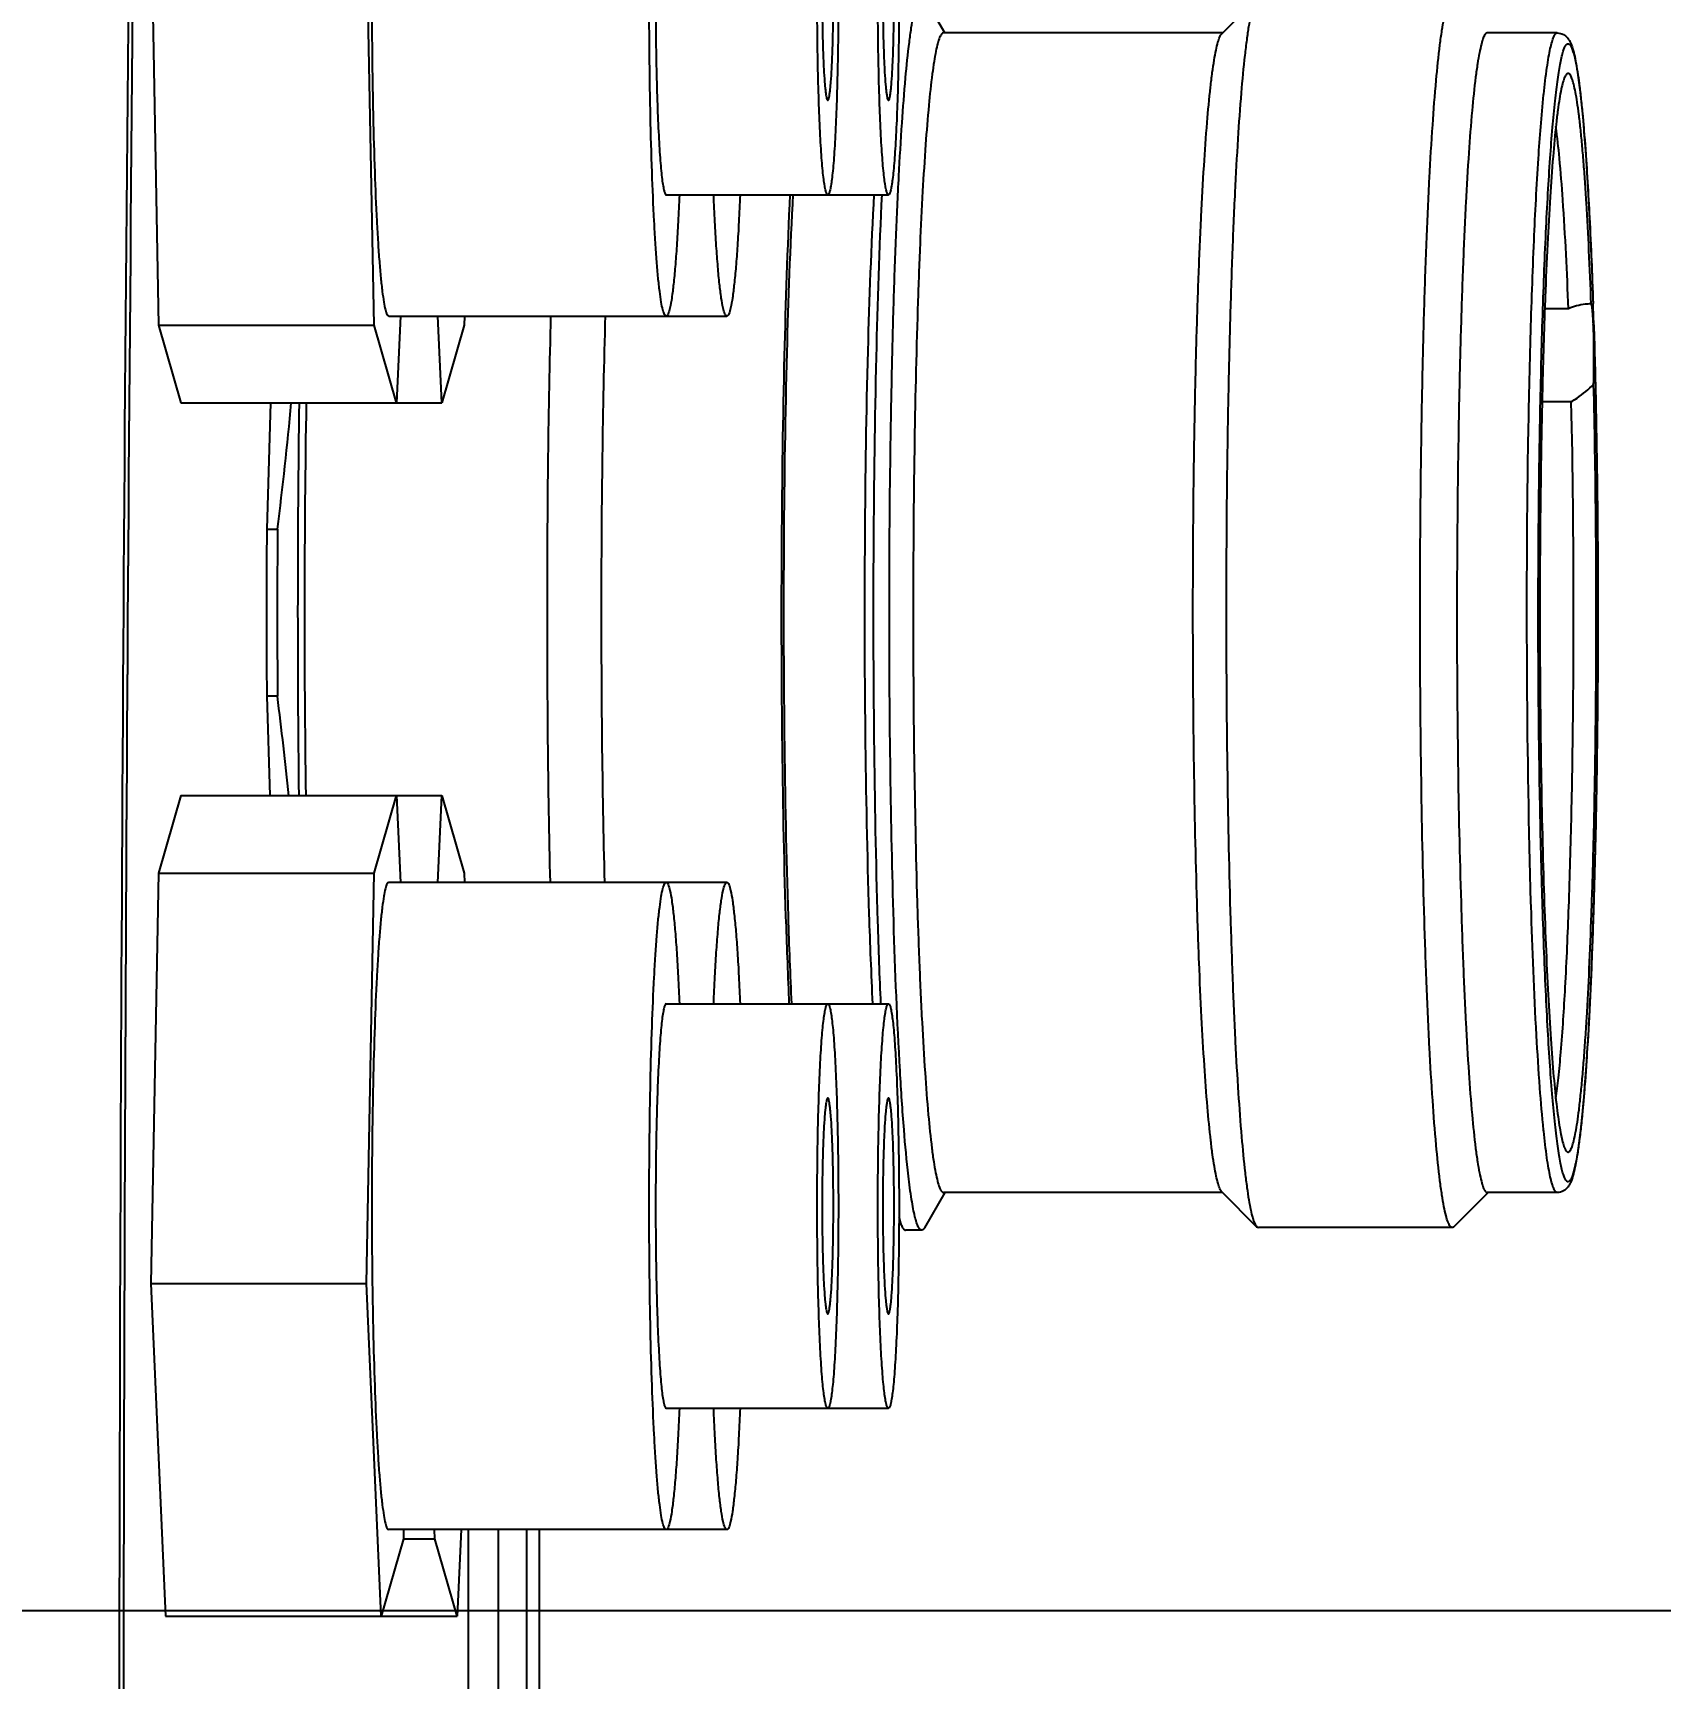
# Model space of a CAD drawing. Header units: millimetres. Extents: x 5828 to 6704, y 123 to 421.
# Drawn here: x 6436.288 to 6438.299, y 198.626 to 200.66 of the extents above; entities that cross this region are included whole.
import ezdxf

# ---------------------------------------------------------------- set-up
doc = ezdxf.new("R2010")
doc.units = ezdxf.units.MM
doc.layers.add('外形图', color=7, linetype='Continuous')
doc.layers.add('尺寸标注', color=7, linetype='Continuous')
doc.styles.add('微软雅黑', font='msyh.ttc', dxfattribs={"height": 1.5})
doc.dimstyles.new('尺寸标注_1_15比例', dxfattribs={"dimtxt": 1.5, "dimasz": 1.25, "dimexe": 0.5, "dimexo": 0.4, "dimgap": 0.5, "dimtad": 1, "dimdec": 1, "dimlfac": 15, "dimdsep": 46, "dimtxsty": '微软雅黑', "dimcen": 0.09, "dimadec": 0, "dimazin": 0, "dimtp": 0.01, "dimtm": 0.01, "dimtfac": 1, "dimtdec": 1, "dimtofl": 0, "dimtmove": 0, "dimatfit": 3, "dimfxl": 1, "dimtolj": 1, "dimarcsym": 0})

# ---------------------------------------------------------------- blocks, each defined once
blk = doc.blocks.new('*D948')
at = {"layer": 'Defpoints', "color": 0}
for p in [(6426.4804, 198.7098), (6426.4804, 197.8431), (6446.4983, 197.8431)]:
    blk.add_point(p, dxfattribs=at)
at = {"layer": '尺寸标注', "color": 0, "lineweight": -2}
for p, q in [((6446.4983, 199.9598), (6446.4983, 201.2098)), ((6426.8804, 198.7098), (6446.9983, 198.7098)), ((6426.8804, 197.8431), (6446.9983, 197.8431)), ((6446.4983, 196.5931), (6446.4983, 192.3696))]:
    blk.add_line(p, q, dxfattribs=at)
at = {"layer": '尺寸标注', "color": 0}
for points in [[(6446.29, 199.9598), (6446.7067, 199.9598), (6446.4983, 198.7098)], [(6446.7067, 196.5931), (6446.29, 196.5931), (6446.4983, 197.8431)]]:
    blk.add_solid(points, dxfattribs=at)
at = {"layer": '尺寸标注', "color": 0, "insert": (6445.2193, 193.8564), "char_height": 1.5, "attachment_point": 5, "rotation": 90, "style": '微软雅黑'}
blk.add_mtext('\\A1;13', dxfattribs=at)

msp = doc.modelspace()

# ---------------------------------------------------------------- linework, layer by layer
at = {"layer": '外形图'}
for p, q in [((6436.4339, 200.8056), (6436.4434, 200.2985)), ((6436.7097, 200.2985), (6436.7002, 200.8056)), ((6437.4152, 200.6598), (6437.3902, 200.7033)), ((6437.7575, 200.6588), (6437.8006, 200.7021)), ((6437.7585, 200.6598), (6437.4135, 200.6598)), ((6438.1722, 200.6598), (6438.0857, 200.6598)), ((6438.1553, 200.5831), (6438.1554, 200.5841)), ((6437.0708, 200.4598), (6437.3455, 200.4598)), ((6436.7279, 200.3098), (6437.1458, 200.3098)), ((6436.7422, 200.3098), (6436.7374, 200.2027)), ((6436.7934, 200.2027), (6436.7886, 200.3098)), ((6436.8214, 200.3098), (6436.8211, 200.2985)), ((6437.3818, 200.3248), (6437.3816, 200.3192)), ((6438.186, 200.3189), (6438.1567, 200.3189)), ((6438.2141, 200.3248), (6438.2133, 200.3248)), ((6436.4434, 200.2985), (6436.7097, 200.2985)), ((6436.4434, 200.2985), (6436.4711, 200.2027)), ((6436.7374, 200.2027), (6436.7097, 200.2985)), ((6436.8211, 200.2985), (6436.7934, 200.2027)), ((6438.2173, 200.2989), (6438.2174, 200.2952)), ((6438.2174, 200.2952), (6438.2174, 200.2948)), ((6438.2174, 200.2952), (6438.2174, 200.2948)), ((6436.4711, 200.2027), (6436.7934, 200.2027)), ((6436.5817, 200.2027), (6436.577, 200.0463)), ((6438.1895, 200.204), (6438.1534, 200.204)), ((6436.577, 200.0463), (6436.5903, 200.0463)), ((6436.5903, 199.84), (6436.577, 199.84)), ((6436.577, 199.84), (6436.5807, 199.717)), ((6436.4711, 199.717), (6436.4434, 199.6211)), ((6436.4711, 199.717), (6436.7934, 199.717)), ((6436.7097, 199.6211), (6436.7374, 199.717)), ((6436.7374, 199.717), (6436.7422, 199.6098)), ((6436.7886, 199.6098), (6436.7934, 199.717)), ((6436.7934, 199.717), (6436.8211, 199.6211)), ((6436.4434, 199.6211), (6436.4339, 199.114)), ((6436.4434, 199.6211), (6436.7097, 199.6211)), ((6436.7002, 199.114), (6436.7097, 199.6211)), ((6436.8211, 199.6211), (6436.8214, 199.6098)), ((6437.1458, 199.6098), (6436.7279, 199.6098)), ((6438.1399, 199.5806), (6438.1397, 199.5848)), ((6438.1538, 199.5874), (6438.1536, 199.5915)), ((6437.2189, 199.5615), (6437.2187, 199.5671)), ((6437.0708, 199.4598), (6437.3455, 199.4598)), ((6438.1554, 199.3023), (6438.1553, 199.3034)), ((6437.4152, 199.2265), (6437.3902, 199.183)), ((6437.7585, 199.2265), (6437.4135, 199.2265)), ((6437.7575, 199.2275), (6437.8006, 199.1842)), ((6438.0862, 199.226), (6438.0445, 199.1842)), ((6438.1722, 199.2265), (6438.0857, 199.2265)), ((6437.3866, 199.1798), (6437.3666, 199.1798)), ((6437.8006, 199.1842), (6437.8027, 199.1831)), ((6438.0424, 199.1831), (6437.8027, 199.1831)), ((6436.4339, 199.114), (6436.7002, 199.114)), ((6436.4339, 199.114), (6436.4521, 198.7027)), ((6436.7184, 198.7027), (6436.7002, 199.114)), ((6437.0708, 198.9598), (6437.3455, 198.9598)), ((6437.1458, 198.8098), (6436.7279, 198.8098)), ((6436.7463, 198.8098), (6436.7461, 198.7985)), ((6436.7847, 198.7985), (6436.7845, 198.8098)), ((6436.8172, 198.8098), (6436.8125, 198.7027)), ((6436.8262, 198.8098), (6436.8262, 198.0898)), ((6436.8635, 198.0898), (6436.8635, 198.8098)), ((6436.898, 198.8098), (6436.898, 198.0898)), ((6436.9138, 198.8098), (6436.9138, 198.0898)), ((6436.7461, 198.7985), (6436.7184, 198.7027)), ((6436.7461, 198.7985), (6436.7847, 198.7985)), ((6436.8125, 198.7027), (6436.7847, 198.7985)), ((6436.4521, 198.7027), (6436.8125, 198.7027))]:
    msp.add_line(p, q, dxfattribs=at)
for centre, radius, start, end in [((6690.673, 198.2765), 254.2786, 179.349058, 180.650944), ((6688.7819, 198.2765), 252.3822, 179.349108, 180.650894), ((6688.7647, 198.2765), 252.365, 179.349137, 180.650872), ((6429.9109, 200.0446), 8.3103, 1.72847, 1.93604), ((6429.9748, 200.0462), 8.2463, 1.75618, 1.93951), ((6437.546, 200.2718), 0.6713, 2.0065, 2.3734), ((6437.4387, 200.268), 0.7788, 1.7279, 2.0091), ((6431.9948, 200.6291), 4.6323, 352.772, 354.7178), ((6455.3969, 199.9429), 18.7816, 179.20713, 180.68986), ((6452.3211, 199.9428), 15.6974, 179.05051, 180.82464), ((6457.5376, 199.9431), 20.9608, 179.71808, 180.28193), ((6457.5509, 199.9431), 20.9608, 179.71808, 180.28193), ((6431.9036, 199.2465), 4.7241, 5.715, 7.2169), ((6445.0999, 199.7956), 7.8845, 181.70142, 182.4429), ((6444.5294, 199.7998), 7.3117, 181.82197, 182.66549), ((6444.4652, 199.7976), 7.1474, 181.82023, 182.71057), ((6445.6692, 199.8121), 8.3409, 181.7217, 182.4226)]:
    msp.add_arc(centre, radius, start, end, dxfattribs=at)
for points, knots in [([(6436.7279, 201.1098), (6436.727, 201.1098), (6436.7257, 201.1079), (6436.7247, 201.1053), (6436.7232, 201.1001), (6436.7215, 201.0914), (6436.7197, 201.0782), (6436.7179, 201.0615), (6436.7161, 201.0413), (6436.7145, 201.018), (6436.7124, 200.9813), (6436.7103, 200.9292), (6436.7084, 200.8609), (6436.7072, 200.7869), (6436.7068, 200.7098), (6436.7072, 200.6328), (6436.7084, 200.5587), (6436.7103, 200.4904), (6436.7124, 200.4384), (6436.7145, 200.4016), (6436.7161, 200.3783), (6436.7179, 200.3582), (6436.7197, 200.3414), (6436.7215, 200.3282), (6436.7232, 200.3195), (6436.7247, 200.3144), (6436.7257, 200.3118), (6436.727, 200.3098), (6436.7279, 200.3098)], [0, 0, 0, 0, 0.003501, 0.006748, 0.011109, 0.023229, 0.039854, 0.060858, 0.086056, 0.115215, 0.14806, 0.223527, 0.309581, 0.402931, 0.5, 0.597069, 0.690419, 0.776473, 0.85194, 0.884785, 0.913944, 0.939142, 0.960146, 0.976771, 0.988891, 0.993252, 0.996499, 1, 1, 1, 1]), ([(6437.0708, 200.3098), (6437.0698, 200.3098), (6437.0686, 200.3118), (6437.0676, 200.3144), (6437.0661, 200.3195), (6437.0644, 200.3282), (6437.0625, 200.3414), (6437.0607, 200.3582), (6437.059, 200.3783), (6437.0574, 200.4016), (6437.0553, 200.4384), (6437.0531, 200.4904), (6437.0512, 200.5587), (6437.0501, 200.6328), (6437.0497, 200.7098), (6437.0501, 200.7869), (6437.0512, 200.8609), (6437.0531, 200.9292), (6437.0553, 200.9813), (6437.0574, 201.018), (6437.059, 201.0413), (6437.0607, 201.0615), (6437.0625, 201.0782), (6437.0644, 201.0914), (6437.0661, 201.1001), (6437.0676, 201.1053), (6437.0686, 201.1079), (6437.0698, 201.1098), (6437.0708, 201.1098)], [0, 0, 0, 0, 0.003501, 0.006748, 0.011109, 0.023229, 0.039854, 0.060858, 0.086056, 0.115215, 0.14806, 0.223527, 0.309581, 0.40293, 0.5, 0.597069, 0.690418, 0.776473, 0.85194, 0.884785, 0.913944, 0.939142, 0.960146, 0.976771, 0.988891, 0.993252, 0.996499, 1, 1, 1, 1]), ([(6437.0708, 200.9598), (6437.0702, 200.9598), (6437.069, 200.9579), (6437.068, 200.9544), (6437.0668, 200.9483), (6437.0656, 200.9401), (6437.0645, 200.9296), (6437.0634, 200.917), (6437.0624, 200.9024), (6437.0611, 200.8795), (6437.0597, 200.8469), (6437.0586, 200.8043), (6437.0579, 200.758), (6437.0576, 200.7098), (6437.0579, 200.6617), (6437.0586, 200.6154), (6437.0597, 200.5727), (6437.0611, 200.5402), (6437.0624, 200.5172), (6437.0634, 200.5026), (6437.0645, 200.49), (6437.0656, 200.4795), (6437.0668, 200.4714), (6437.068, 200.4652), (6437.069, 200.4618), (6437.0702, 200.4598), (6437.0708, 200.4598)], [0, 0, 0, 0, 0.003501, 0.011099, 0.023219, 0.039844, 0.060848, 0.086047, 0.115206, 0.148053, 0.223521, 0.309577, 0.402929, 0.5, 0.597072, 0.690423, 0.776479, 0.851948, 0.884794, 0.913953, 0.939152, 0.960156, 0.976781, 0.988902, 0.996499, 1, 1, 1, 1]), ([(6437.2705, 200.4598), (6437.2699, 200.4598), (6437.2687, 200.4618), (6437.2677, 200.4652), (6437.2665, 200.4714), (6437.2654, 200.4795), (6437.2642, 200.49), (6437.2631, 200.5026), (6437.2621, 200.5172), (6437.2608, 200.5402), (6437.2595, 200.5727), (6437.2583, 200.6154), (6437.2576, 200.6617), (6437.2573, 200.7098), (6437.2576, 200.758), (6437.2583, 200.8043), (6437.2595, 200.8469), (6437.2608, 200.8795), (6437.2621, 200.9024), (6437.2631, 200.917), (6437.2642, 200.9296), (6437.2654, 200.9401), (6437.2665, 200.9483), (6437.2677, 200.9544), (6437.2687, 200.9579), (6437.2699, 200.9598), (6437.2705, 200.9598)], [0, 0, 0, 0, 0.003501, 0.011098, 0.023219, 0.039844, 0.060848, 0.086047, 0.115206, 0.148052, 0.223521, 0.309577, 0.402928, 0.5, 0.597071, 0.690423, 0.776479, 0.851947, 0.884793, 0.913953, 0.939152, 0.960156, 0.976781, 0.988901, 0.996499, 1, 1, 1, 1]), ([(6437.2705, 200.9598), (6437.2711, 200.9598), (6437.2723, 200.9579), (6437.2733, 200.9544), (6437.2745, 200.9483), (6437.2756, 200.9401), (6437.2768, 200.9296), (6437.2779, 200.917), (6437.2789, 200.9024), (6437.2802, 200.8795), (6437.2815, 200.8469), (6437.2827, 200.8043), (6437.2834, 200.758), (6437.2837, 200.7098), (6437.2834, 200.6617), (6437.2827, 200.6154), (6437.2815, 200.5727), (6437.2802, 200.5402), (6437.2789, 200.5172), (6437.2779, 200.5026), (6437.2768, 200.49), (6437.2756, 200.4795), (6437.2745, 200.4714), (6437.2733, 200.4652), (6437.2723, 200.4618), (6437.2711, 200.4598), (6437.2705, 200.4598)], [0, 0, 0, 0, 0.003501, 0.011098, 0.023219, 0.039844, 0.060848, 0.086047, 0.115206, 0.148052, 0.223521, 0.309577, 0.402928, 0.5, 0.597071, 0.690423, 0.776479, 0.851947, 0.884793, 0.913953, 0.939152, 0.960156, 0.976781, 0.988901, 0.996499, 1, 1, 1, 1]), ([(6437.3455, 200.4598), (6437.3449, 200.4598), (6437.3437, 200.4618), (6437.3428, 200.4652), (6437.3415, 200.4714), (6437.3404, 200.4795), (6437.3392, 200.49), (6437.3382, 200.5026), (6437.3371, 200.5172), (6437.3358, 200.5402), (6437.3345, 200.5727), (6437.3333, 200.6154), (6437.3326, 200.6617), (6437.3323, 200.7098), (6437.3326, 200.758), (6437.3333, 200.8043), (6437.3345, 200.8469), (6437.3358, 200.8795), (6437.3371, 200.9024), (6437.3382, 200.917), (6437.3392, 200.9296), (6437.3404, 200.9401), (6437.3415, 200.9483), (6437.3428, 200.9544), (6437.3437, 200.9579), (6437.3449, 200.9598), (6437.3455, 200.9598)], [0, 0, 0, 0, 0.003501, 0.011098, 0.023219, 0.039844, 0.060848, 0.086047, 0.115206, 0.148052, 0.223521, 0.309577, 0.402928, 0.5, 0.597071, 0.690423, 0.776479, 0.851947, 0.884793, 0.913953, 0.939152, 0.960156, 0.976781, 0.988901, 0.996499, 1, 1, 1, 1]), ([(6437.3455, 200.9598), (6437.3461, 200.9598), (6437.3473, 200.9579), (6437.3483, 200.9544), (6437.3495, 200.9483), (6437.3507, 200.9401), (6437.3518, 200.9296), (6437.3529, 200.917), (6437.3539, 200.9024), (6437.3552, 200.8795), (6437.3566, 200.8469), (6437.3577, 200.8043), (6437.3584, 200.758), (6437.3587, 200.7098), (6437.3584, 200.6617), (6437.3577, 200.6154), (6437.3566, 200.5727), (6437.3552, 200.5402), (6437.3539, 200.5172), (6437.3529, 200.5026), (6437.3518, 200.49), (6437.3507, 200.4795), (6437.3495, 200.4714), (6437.3483, 200.4652), (6437.3473, 200.4618), (6437.3461, 200.4598), (6437.3455, 200.4598)], [0, 0, 0, 0, 0.003501, 0.011098, 0.023219, 0.039844, 0.060848, 0.086047, 0.115206, 0.148052, 0.223521, 0.309577, 0.402928, 0.5, 0.597071, 0.690423, 0.776479, 0.851947, 0.884793, 0.913953, 0.939152, 0.960156, 0.976781, 0.988901, 0.996499, 1, 1, 1, 1]), ([(6437.2705, 200.8431), (6437.2702, 200.8431), (6437.2695, 200.8421), (6437.269, 200.8403), (6437.2684, 200.837), (6437.2678, 200.8326), (6437.2671, 200.827), (6437.2663, 200.8174), (6437.2654, 200.8029), (6437.2646, 200.7829), (6437.264, 200.7602), (6437.2636, 200.7355), (6437.2635, 200.7098), (6437.2636, 200.6841), (6437.264, 200.6594), (6437.2646, 200.6367), (6437.2654, 200.6167), (6437.2663, 200.6022), (6437.2671, 200.5926), (6437.2678, 200.587), (6437.2684, 200.5826), (6437.269, 200.5794), (6437.2695, 200.5775), (6437.2702, 200.5765), (6437.2705, 200.5765)], [0, 0, 0, 0, 0.003501, 0.011099, 0.023219, 0.039844, 0.060849, 0.086047, 0.148052, 0.223521, 0.309577, 0.402929, 0.5, 0.597072, 0.690424, 0.77648, 0.851949, 0.913953, 0.939152, 0.960156, 0.976781, 0.988901, 0.996499, 1, 1, 1, 1]), ([(6437.2705, 200.5765), (6437.2708, 200.5765), (6437.2715, 200.5775), (6437.272, 200.5794), (6437.2726, 200.5826), (6437.2732, 200.587), (6437.2738, 200.5926), (6437.2747, 200.6022), (6437.2756, 200.6167), (6437.2764, 200.6367), (6437.277, 200.6594), (6437.2774, 200.6841), (6437.2775, 200.7098), (6437.2774, 200.7355), (6437.277, 200.7602), (6437.2764, 200.7829), (6437.2756, 200.8029), (6437.2747, 200.8174), (6437.2738, 200.827), (6437.2732, 200.8326), (6437.2726, 200.837), (6437.272, 200.8403), (6437.2715, 200.8421), (6437.2708, 200.8431), (6437.2705, 200.8431)], [0, 0, 0, 0, 0.003501, 0.011099, 0.023219, 0.039844, 0.060849, 0.086047, 0.148052, 0.223521, 0.309577, 0.402929, 0.5, 0.597072, 0.690424, 0.77648, 0.851949, 0.913953, 0.939152, 0.960156, 0.976781, 0.988901, 0.996499, 1, 1, 1, 1]), ([(6437.3455, 200.8431), (6437.3452, 200.8431), (6437.3445, 200.8421), (6437.344, 200.8403), (6437.3434, 200.837), (6437.3428, 200.8326), (6437.3422, 200.827), (6437.3413, 200.8174), (6437.3405, 200.8029), (6437.3396, 200.7829), (6437.339, 200.7602), (6437.3386, 200.7355), (6437.3385, 200.7098), (6437.3386, 200.6841), (6437.339, 200.6594), (6437.3396, 200.6367), (6437.3405, 200.6167), (6437.3413, 200.6022), (6437.3422, 200.5926), (6437.3428, 200.587), (6437.3434, 200.5826), (6437.344, 200.5794), (6437.3445, 200.5775), (6437.3452, 200.5765), (6437.3455, 200.5765)], [0, 0, 0, 0, 0.003501, 0.011099, 0.023219, 0.039844, 0.060849, 0.086047, 0.148052, 0.223521, 0.309577, 0.402929, 0.5, 0.597072, 0.690424, 0.77648, 0.851949, 0.913953, 0.939152, 0.960156, 0.976781, 0.988901, 0.996499, 1, 1, 1, 1]), ([(6437.3455, 200.5765), (6437.3458, 200.5765), (6437.3465, 200.5775), (6437.347, 200.5794), (6437.3477, 200.5826), (6437.3483, 200.587), (6437.3489, 200.5926), (6437.3497, 200.6022), (6437.3506, 200.6167), (6437.3514, 200.6367), (6437.352, 200.6594), (6437.3524, 200.6841), (6437.3525, 200.7098), (6437.3524, 200.7355), (6437.352, 200.7602), (6437.3514, 200.7829), (6437.3506, 200.8029), (6437.3497, 200.8174), (6437.3489, 200.827), (6437.3483, 200.8326), (6437.3477, 200.837), (6437.347, 200.8403), (6437.3465, 200.8421), (6437.3458, 200.8431), (6437.3455, 200.8431)], [0, 0, 0, 0, 0.003501, 0.011099, 0.023219, 0.039844, 0.060849, 0.086047, 0.148052, 0.223521, 0.309577, 0.402929, 0.5, 0.597072, 0.690424, 0.77648, 0.851949, 0.913953, 0.939152, 0.960156, 0.976781, 0.988901, 0.996499, 1, 1, 1, 1]), ([(6437.352, 199.5615), (6437.3502, 199.6228), (6437.3475, 199.7501), (6437.3462, 199.9431), (6437.3473, 200.1064), (6437.3496, 200.2336), (6437.3518, 200.3226), (6437.3547, 200.4052), (6437.3581, 200.4799), (6437.3619, 200.5453), (6437.3661, 200.6005), (6437.3701, 200.6396), (6437.3735, 200.665), (6437.376, 200.6795), (6437.3785, 200.6908), (6437.3806, 200.6983), (6437.3826, 200.7026), (6437.384, 200.7051), (6437.3856, 200.7065), (6437.3866, 200.7065)], [0, 0, 0, 0, 0.160274, 0.332233, 0.504192, 0.586498, 0.664467, 0.736771, 0.802178, 0.859581, 0.908011, 0.946664, 0.962126, 0.974933, 0.985051, 0.99248, 0.99521, 0.997318, 1, 1, 1, 1]), ([(6437.8006, 200.7021), (6437.7995, 200.701), (6437.7976, 200.6972), (6437.7952, 200.69), (6437.7928, 200.6797), (6437.7904, 200.6665), (6437.7881, 200.6504), (6437.7848, 200.6232), (6437.781, 200.5824), (6437.777, 200.5259), (6437.7734, 200.4599), (6437.7702, 200.3854), (6437.7676, 200.3038), (6437.7655, 200.2163), (6437.7634, 200.0921), (6437.7625, 199.9334), (6437.7639, 199.746), (6437.7665, 199.6226), (6437.7683, 199.5631)], [0, 0, 0, 0, 0.004208, 0.010852, 0.020048, 0.031809, 0.046111, 0.062909, 0.103734, 0.153661, 0.211895, 0.277502, 0.349422, 0.426493, 0.507465, 0.675821, 0.843613, 1, 1, 1, 1]), ([(6438.0079, 199.5631), (6438.0061, 199.6242), (6438.0035, 199.7509), (6438.0022, 199.9431), (6438.0033, 200.1057), (6438.0055, 200.2323), (6438.0077, 200.321), (6438.0106, 200.4032), (6438.0139, 200.4775), (6438.0178, 200.5427), (6438.022, 200.5976), (6438.0259, 200.6365), (6438.0294, 200.6618), (6438.0318, 200.6763), (6438.0343, 200.6876), (6438.0364, 200.695), (6438.0383, 200.6993), (6438.0398, 200.7017), (6438.0414, 200.7031), (6438.0424, 200.7031)], [0, 0, 0, 0, 0.160274, 0.332233, 0.504192, 0.586498, 0.664467, 0.736771, 0.802178, 0.859581, 0.908011, 0.946664, 0.962126, 0.974933, 0.985051, 0.99248, 0.99521, 0.997318, 1, 1, 1, 1]), ([(6437.4135, 200.6598), (6437.4126, 200.6598), (6437.4111, 200.6586), (6437.4098, 200.6565), (6437.4081, 200.6527), (6437.4061, 200.6462), (6437.4039, 200.6363), (6437.4017, 200.6236), (6437.3985, 200.6014), (6437.3949, 200.5672), (6437.391, 200.5189), (6437.3875, 200.4614), (6437.3843, 200.3957), (6437.3826, 200.3493), (6437.3818, 200.3248)], [0, 0, 0, 0, 0.008153, 0.014458, 0.022589, 0.044655, 0.074667, 0.112642, 0.158495, 0.273206, 0.417147, 0.588107, 0.783416, 1, 1, 1, 1]), ([(6437.727, 199.5848), (6437.7253, 199.6409), (6437.7228, 199.7572), (6437.7215, 199.934), (6437.7224, 200.0836), (6437.7243, 200.2007), (6437.7263, 200.2832), (6437.7288, 200.3602), (6437.7318, 200.4304), (6437.7352, 200.4927), (6437.739, 200.546), (6437.7425, 200.5844), (6437.7456, 200.61), (6437.7479, 200.6253), (6437.7501, 200.6377), (6437.7524, 200.6474), (6437.7546, 200.6542), (6437.7564, 200.6578), (6437.7575, 200.6588)], [0, 0, 0, 0, 0.156387, 0.324179, 0.492535, 0.573507, 0.650578, 0.722498, 0.788105, 0.846339, 0.896265, 0.937091, 0.953889, 0.968191, 0.979952, 0.989148, 0.995792, 1, 1, 1, 1]), ([(6438.0857, 200.6598), (6438.0847, 200.6598), (6438.0832, 200.6585), (6438.0818, 200.6562), (6438.08, 200.6521), (6438.078, 200.6451), (6438.0757, 200.6345), (6438.0734, 200.6208), (6438.0701, 200.597), (6438.0664, 200.5603), (6438.0624, 200.5085), (6438.0588, 200.447), (6438.0557, 200.377), (6438.053, 200.2994), (6438.0509, 200.2158), (6438.0488, 200.0964), (6438.0477, 199.9431), (6438.0489, 199.7619), (6438.0514, 199.6424), (6438.0532, 199.5848)], [0, 0, 0, 0, 0.002682, 0.00479, 0.00752, 0.014949, 0.025067, 0.037874, 0.053336, 0.091989, 0.140419, 0.197822, 0.263229, 0.335533, 0.413502, 0.495808, 0.667767, 0.839726, 1, 1, 1, 1]), ([(6438.1554, 200.5841), (6438.1566, 200.595), (6438.1584, 200.6103), (6438.1613, 200.6292), (6438.1633, 200.6399), (6438.1654, 200.6483), (6438.1672, 200.6538), (6438.1688, 200.657), (6438.17, 200.6588), (6438.1714, 200.6598), (6438.1722, 200.6598)], [0, 0, 0, 0, 0.418879, 0.586103, 0.724586, 0.834141, 0.914976, 0.944979, 0.968495, 1, 1, 1, 1]), ([(6438.1722, 200.6598), (6438.1748, 200.6598), (6438.1795, 200.6585), (6438.1843, 200.6545), (6438.1871, 200.6505), (6438.1897, 200.6452), (6438.1921, 200.6377), (6438.1945, 200.6273), (6438.1967, 200.6147), (6438.1989, 200.5996), (6438.2011, 200.5821), (6438.204, 200.554), (6438.2073, 200.5131), (6438.2108, 200.4575), (6438.2139, 200.3939), (6438.2156, 200.349), (6438.2164, 200.3253)], [0, 0, 0, 0, 0.022641, 0.040008, 0.053284, 0.065285, 0.090648, 0.121152, 0.158176, 0.202151, 0.253172, 0.31118, 0.447529, 0.609433, 0.794522, 1, 1, 1, 1]), ([(6438.1536, 199.5915), (6438.1524, 199.6326), (6438.1504, 199.7178), (6438.1488, 199.8481), (6438.1485, 199.982), (6438.1496, 200.1144), (6438.1516, 200.2216), (6438.1538, 200.3029), (6438.1558, 200.3593), (6438.158, 200.4118), (6438.1605, 200.4599), (6438.1632, 200.5032), (6438.1661, 200.5413), (6438.1687, 200.5696), (6438.171, 200.5893), (6438.1726, 200.6019), (6438.1743, 200.613), (6438.1759, 200.6225), (6438.1776, 200.6304), (6438.1793, 200.6367), (6438.181, 200.6415), (6438.1827, 200.6447), (6438.1844, 200.6464), (6438.1858, 200.6465), (6438.1867, 200.6462), (6438.1876, 200.6454), (6438.1889, 200.6436), (6438.1905, 200.6404), (6438.1922, 200.6352), (6438.1939, 200.6285), (6438.1956, 200.6201), (6438.198, 200.6059), (6438.2008, 200.5843), (6438.2039, 200.5539), (6438.2081, 200.5024), (6438.2126, 200.4255), (6438.2152, 200.3607), (6438.2164, 200.3253)], [0, 0, 0, 0, 0.089273, 0.184665, 0.282638, 0.379556, 0.471826, 0.515138, 0.556027, 0.594112, 0.629043, 0.660496, 0.688184, 0.711855, 0.722117, 0.731301, 0.739387, 0.746362, 0.752215, 0.756947, 0.760567, 0.763123, 0.764769, 0.765415, 0.766096, 0.766923, 0.767963, 0.770791, 0.774701, 0.779727, 0.785876, 0.793144, 0.810988, 0.833124, 0.859358, 0.923139, 1, 1, 1, 1]), ([(6438.1837, 200.6089), (6438.1827, 200.6079), (6438.181, 200.6046), (6438.1789, 200.5983), (6438.1768, 200.5893), (6438.1747, 200.5777), (6438.1727, 200.5635), (6438.1698, 200.5397), (6438.1665, 200.5039), (6438.163, 200.4543), (6438.1598, 200.3964), (6438.157, 200.3311), (6438.1547, 200.2595), (6438.1529, 200.1828), (6438.1511, 200.0738), (6438.1503, 199.9346), (6438.1515, 199.7702), (6438.1537, 199.662), (6438.1553, 199.6098)], [0, 0, 0, 0, 0.004208, 0.010851, 0.020047, 0.031808, 0.04611, 0.062908, 0.103733, 0.153659, 0.211894, 0.2775, 0.349421, 0.426491, 0.507464, 0.67582, 0.843613, 1, 1, 1, 1]), ([(6438.2141, 200.3248), (6438.2133, 200.3468), (6438.2116, 200.3884), (6438.2089, 200.4389), (6438.2066, 200.4754), (6438.2048, 200.4996), (6438.2029, 200.5217), (6438.201, 200.5414), (6438.199, 200.5587), (6438.1969, 200.5735), (6438.1949, 200.5858), (6438.1928, 200.5956), (6438.1907, 200.6028), (6438.1888, 200.6071), (6438.1872, 200.6092), (6438.186, 200.6099), (6438.1847, 200.6098), (6438.184, 200.6092), (6438.1837, 200.6089)], [0, 0, 0, 0, 0.227467, 0.430313, 0.521486, 0.605335, 0.681532, 0.749782, 0.809829, 0.861452, 0.904483, 0.938812, 0.964433, 0.981569, 0.987267, 0.991539, 0.99536, 1, 1, 1, 1]), ([(6438.1397, 199.5848), (6438.137, 199.6764), (6438.134, 199.8642), (6438.1349, 200.0968), (6438.1388, 200.278), (6438.1429, 200.3969), (6438.148, 200.497), (6438.1526, 200.557), (6438.1553, 200.5831)], [0, 0, 0, 0, 0.275216, 0.564038, 0.698736, 0.81946, 0.921264, 1, 1, 1, 1]), ([(6438.186, 200.3189), (6438.1843, 200.3638), (6438.1814, 200.4259), (6438.1755, 200.5009), (6438.1723, 200.531), (6438.1704, 200.544)], [0, 0, 0, 0, 0.597745, 0.825865, 1, 1, 1, 1]), ([(6437.0871, 200.4595), (6437.0866, 200.4484), (6437.0857, 200.4274), (6437.0839, 200.3978), (6437.0821, 200.3721), (6437.0801, 200.3506), (6437.078, 200.3336), (6437.0759, 200.3213), (6437.074, 200.314), (6437.0723, 200.3106), (6437.0712, 200.3098), (6437.0708, 200.3098)], [0, 0, 0, 0, 0.219511, 0.415759, 0.586326, 0.729136, 0.842497, 0.925186, 0.976702, 0.991254, 1, 1, 1, 1]), ([(6437.1458, 200.3098), (6437.1453, 200.3098), (6437.1443, 200.3106), (6437.1426, 200.314), (6437.1406, 200.3213), (6437.1386, 200.3336), (6437.1365, 200.3506), (6437.1345, 200.3721), (6437.1326, 200.3978), (6437.1309, 200.4274), (6437.1299, 200.4484), (6437.1295, 200.4595)], [0, 0, 0, 0, 0.008746, 0.023297, 0.074814, 0.157502, 0.270864, 0.413674, 0.584241, 0.780489, 1, 1, 1, 1]), ([(6437.1621, 200.4595), (6437.1616, 200.4484), (6437.1607, 200.4274), (6437.159, 200.3978), (6437.1571, 200.3721), (6437.1551, 200.3506), (6437.153, 200.3336), (6437.1509, 200.3213), (6437.149, 200.314), (6437.1473, 200.3106), (6437.1462, 200.3098), (6437.1458, 200.3098)], [0, 0, 0, 0, 0.219511, 0.415759, 0.586326, 0.729136, 0.842497, 0.925186, 0.976702, 0.991254, 1, 1, 1, 1]), ([(6437.2187, 199.5671), (6437.2165, 199.6418), (6437.2136, 199.7962), (6437.2131, 200.0274), (6437.2162, 200.2504), (6437.2209, 200.3936), (6437.2241, 200.46)], [0, 0, 0, 0, 0.250992, 0.518644, 0.776738, 1, 1, 1, 1]), ([(6437.2274, 200.4603), (6437.2238, 200.3952), (6437.2188, 200.2529), (6437.2155, 200.03), (6437.216, 199.7975), (6437.219, 199.6422), (6437.2214, 199.5673)], [0, 0, 0, 0, 0.219057, 0.478149, 0.748524, 1, 1, 1, 1]), ([(6437.3275, 200.4601), (6437.324, 200.3957), (6437.3189, 200.2545), (6437.3155, 200.0327), (6437.316, 199.8005), (6437.319, 199.6453), (6437.3214, 199.5705)], [0, 0, 0, 0, 0.217222, 0.476515, 0.747859, 1, 1, 1, 1]), ([(6437.3372, 200.46), (6437.334, 200.3932), (6437.3294, 200.2488), (6437.3263, 200.0243), (6437.3269, 199.7916), (6437.3298, 199.6365), (6437.332, 199.5615)], [0, 0, 0, 0, 0.223506, 0.481927, 0.749618, 1, 1, 1, 1]), ([(6436.9276, 199.6096), (6436.9249, 199.7269), (6436.9227, 199.9603), (6436.9254, 200.1938), (6436.9284, 200.3099)], [0, 0, 0, 0, 0.502454, 1, 1, 1, 1]), ([(6436.9954, 200.3102), (6436.9921, 200.1941), (6436.9892, 199.9606), (6436.9915, 199.727), (6436.9945, 199.6096)], [0, 0, 0, 0, 0.497007, 1, 1, 1, 1]), ([(6437.3816, 200.3192), (6437.3797, 200.2607), (6437.377, 200.1388), (6437.3756, 199.9532), (6437.3767, 199.767), (6437.3793, 199.6441), (6437.381, 199.5848)], [0, 0, 0, 0, 0.239226, 0.49802, 0.757823, 1, 1, 1, 1]), ([(6438.2133, 200.3248), (6438.2111, 200.3248), (6438.2017, 200.3242), (6438.1926, 200.3215), (6438.186, 200.3189)], [0, 0, 0, 0, 0.235418, 1, 1, 1, 1]), ([(6438.2151, 200.3216), (6438.215, 200.3224), (6438.2148, 200.3234), (6438.2145, 200.3245), (6438.2142, 200.3248), (6438.2141, 200.3248)], [0, 0, 0, 0, 0.695707, 0.892901, 1, 1, 1, 1]), ([(6438.2168, 200.2996), (6438.2166, 200.3041), (6438.2162, 200.3114), (6438.2156, 200.3188), (6438.2151, 200.3216)], [0, 0, 0, 0, 0.606394, 1, 1, 1, 1]), ([(6438.2174, 200.2948), (6438.2187, 200.2531), (6438.2207, 200.1666), (6438.2223, 200.0344), (6438.2225, 199.8986), (6438.2214, 199.7646), (6438.2193, 199.6563), (6438.2169, 199.5743), (6438.2149, 199.5178), (6438.2126, 199.4653), (6438.2101, 199.4174), (6438.2073, 199.3746), (6438.2043, 199.3372), (6438.2012, 199.3056), (6438.1983, 199.283), (6438.1959, 199.2681), (6438.1942, 199.2593), (6438.1925, 199.2522), (6438.1907, 199.2467), (6438.1892, 199.2431), (6438.1879, 199.2412), (6438.187, 199.2403), (6438.186, 199.2398), (6438.1846, 199.2398), (6438.1829, 199.2414), (6438.1812, 199.2445), (6438.1795, 199.2491), (6438.1777, 199.2554), (6438.176, 199.2634), (6438.1743, 199.2729), (6438.1726, 199.2841), (6438.171, 199.2968), (6438.1687, 199.3169), (6438.166, 199.3456), (6438.1631, 199.3844), (6438.1603, 199.4285), (6438.1579, 199.4775), (6438.1556, 199.531), (6438.1544, 199.5681), (6438.1538, 199.5874)], [0, 0, 0, 0, 0.088903, 0.183932, 0.281462, 0.377772, 0.469186, 0.511957, 0.55222, 0.58959, 0.623713, 0.654265, 0.680959, 0.703545, 0.721822, 0.729296, 0.735642, 0.740855, 0.744939, 0.747921, 0.749026, 0.749905, 0.750613, 0.751252, 0.752808, 0.755248, 0.758755, 0.763381, 0.76914, 0.776031, 0.784044, 0.793165, 0.803376, 0.826973, 0.85462, 0.88606, 0.920997, 0.959097, 1, 1, 1, 1]), ([(6438.2174, 200.2952), (6438.2191, 200.2385), (6438.2216, 200.1208), (6438.2228, 199.9422), (6438.2217, 199.7913), (6438.2197, 199.6737), (6438.2175, 199.5915), (6438.2149, 199.5152), (6438.2118, 199.4463), (6438.2082, 199.3859), (6438.2048, 199.3413), (6438.2018, 199.3106), (6438.1996, 199.2915), (6438.1973, 199.275), (6438.1949, 199.2613), (6438.1924, 199.25), (6438.19, 199.2419), (6438.1874, 199.2364), (6438.1846, 199.2321), (6438.1798, 199.2279), (6438.1749, 199.2265), (6438.1722, 199.2265)], [0, 0, 0, 0, 0.157726, 0.326922, 0.496058, 0.57698, 0.653612, 0.724647, 0.788884, 0.845249, 0.892827, 0.913089, 0.930913, 0.946265, 0.959164, 0.969732, 0.978393, 0.982403, 0.986765, 0.992461, 1, 1, 1, 1]), ([(6438.2171, 200.2257), (6438.2174, 200.2367), (6438.2177, 200.2586), (6438.2174, 200.2805), (6438.2171, 200.2915)], [0, 0, 0, 0, 0.500999, 1, 1, 1, 1]), ([(6438.1837, 199.2774), (6438.184, 199.2771), (6438.1847, 199.2765), (6438.186, 199.2764), (6438.1872, 199.2772), (6438.1889, 199.2793), (6438.1908, 199.2839), (6438.1929, 199.2913), (6438.1951, 199.3014), (6438.1972, 199.3142), (6438.1992, 199.3295), (6438.2012, 199.3474), (6438.2032, 199.3678), (6438.2051, 199.3905), (6438.2069, 199.4156), (6438.2093, 199.4532), (6438.212, 199.5052), (6438.2146, 199.5727), (6438.2169, 199.6464), (6438.2186, 199.7251), (6438.2198, 199.8073), (6438.2206, 199.9202), (6438.2202, 200.0599), (6438.2185, 200.1713), (6438.2171, 200.2257)], [0, 0, 0, 0, 0.001432, 0.002612, 0.003947, 0.005739, 0.011144, 0.019221, 0.030038, 0.043589, 0.059837, 0.078725, 0.100182, 0.124125, 0.150457, 0.179071, 0.242672, 0.313885, 0.39154, 0.474356, 0.560967, 0.649941, 0.829085, 1, 1, 1, 1]), ([(6438.1895, 200.204), (6438.1919, 200.2054), (6438.2019, 200.2116), (6438.211, 200.2192), (6438.2171, 200.2257)], [0, 0, 0, 0, 0.239789, 1, 1, 1, 1]), ([(6438.1704, 199.3424), (6438.1717, 199.3509), (6438.1739, 199.37), (6438.1782, 199.4159), (6438.1827, 199.4863), (6438.1869, 199.5845), (6438.1901, 199.6976), (6438.192, 199.821), (6438.1928, 199.991), (6438.1915, 200.1192), (6438.1895, 200.204)], [0, 0, 0, 0, 0.030029, 0.066988, 0.160144, 0.275663, 0.408755, 0.553882, 0.704998, 1, 1, 1, 1]), ([(6436.7279, 199.6098), (6436.727, 199.6098), (6436.7257, 199.6079), (6436.7247, 199.6053), (6436.7232, 199.6001), (6436.7215, 199.5914), (6436.7197, 199.5782), (6436.7179, 199.5615), (6436.7161, 199.5413), (6436.7145, 199.518), (6436.7124, 199.4813), (6436.7103, 199.4292), (6436.7084, 199.3609), (6436.7072, 199.2869), (6436.7068, 199.2098), (6436.7072, 199.1328), (6436.7084, 199.0587), (6436.7103, 198.9904), (6436.7124, 198.9384), (6436.7145, 198.9016), (6436.7161, 198.8783), (6436.7179, 198.8582), (6436.7197, 198.8414), (6436.7215, 198.8282), (6436.7232, 198.8195), (6436.7247, 198.8144), (6436.7257, 198.8118), (6436.727, 198.8098), (6436.7279, 198.8098)], [0, 0, 0, 0, 0.003501, 0.006748, 0.011109, 0.023229, 0.039854, 0.060858, 0.086056, 0.115215, 0.14806, 0.223527, 0.309581, 0.402931, 0.5, 0.597069, 0.690419, 0.776473, 0.85194, 0.884785, 0.913944, 0.939142, 0.960146, 0.976771, 0.988891, 0.993252, 0.996499, 1, 1, 1, 1]), ([(6437.0708, 198.8098), (6437.0698, 198.8098), (6437.0686, 198.8118), (6437.0676, 198.8144), (6437.0661, 198.8195), (6437.0644, 198.8282), (6437.0625, 198.8414), (6437.0607, 198.8582), (6437.059, 198.8783), (6437.0574, 198.9016), (6437.0553, 198.9384), (6437.0531, 198.9904), (6437.0512, 199.0587), (6437.0501, 199.1328), (6437.0497, 199.2098), (6437.0501, 199.2869), (6437.0512, 199.3609), (6437.0531, 199.4292), (6437.0553, 199.4813), (6437.0574, 199.518), (6437.059, 199.5413), (6437.0607, 199.5615), (6437.0625, 199.5782), (6437.0644, 199.5914), (6437.0661, 199.6001), (6437.0676, 199.6053), (6437.0686, 199.6079), (6437.0698, 199.6098), (6437.0708, 199.6098)], [0, 0, 0, 0, 0.003501, 0.006748, 0.011109, 0.023229, 0.039854, 0.060858, 0.086056, 0.115215, 0.14806, 0.223527, 0.309581, 0.40293, 0.5, 0.597069, 0.690418, 0.776473, 0.85194, 0.884785, 0.913944, 0.939142, 0.960146, 0.976771, 0.988891, 0.993252, 0.996499, 1, 1, 1, 1]), ([(6437.0708, 199.6098), (6437.0712, 199.6098), (6437.0723, 199.609), (6437.074, 199.6057), (6437.0759, 199.5983), (6437.078, 199.586), (6437.0801, 199.569), (6437.0821, 199.5475), (6437.0839, 199.5218), (6437.0857, 199.4922), (6437.0866, 199.4712), (6437.0871, 199.4602)], [0, 0, 0, 0, 0.008746, 0.023297, 0.074814, 0.157502, 0.270864, 0.413674, 0.584241, 0.780489, 1, 1, 1, 1]), ([(6437.1295, 199.4602), (6437.1299, 199.4712), (6437.1309, 199.4922), (6437.1326, 199.5218), (6437.1345, 199.5475), (6437.1365, 199.569), (6437.1386, 199.586), (6437.1406, 199.5983), (6437.1426, 199.6057), (6437.1443, 199.609), (6437.1453, 199.6098), (6437.1458, 199.6098)], [0, 0, 0, 0, 0.219511, 0.415759, 0.586326, 0.729136, 0.842497, 0.925186, 0.976702, 0.991254, 1, 1, 1, 1]), ([(6437.1458, 199.6098), (6437.1462, 199.6098), (6437.1473, 199.609), (6437.149, 199.6057), (6437.1509, 199.5983), (6437.153, 199.586), (6437.1551, 199.569), (6437.1571, 199.5475), (6437.159, 199.5218), (6437.1607, 199.4922), (6437.1616, 199.4712), (6437.1621, 199.4602)], [0, 0, 0, 0, 0.008746, 0.023297, 0.074814, 0.157502, 0.270864, 0.413674, 0.584241, 0.780489, 1, 1, 1, 1]), ([(6438.1553, 199.6098), (6438.156, 199.5868), (6438.1575, 199.5428), (6438.1603, 199.4803), (6438.1634, 199.425), (6438.1669, 199.3776), (6438.1701, 199.3435), (6438.173, 199.3208), (6438.175, 199.3073), (6438.177, 199.2962), (6438.1791, 199.2876), (6438.1811, 199.2815), (6438.1827, 199.2784), (6438.1837, 199.2774)], [0, 0, 0, 0, 0.2064, 0.394294, 0.560816, 0.703423, 0.819972, 0.867928, 0.908777, 0.942397, 0.968728, 0.987816, 1, 1, 1, 1]), ([(6437.381, 199.5848), (6437.3818, 199.5588), (6437.3835, 199.5093), (6437.3867, 199.4393), (6437.3903, 199.3778), (6437.3943, 199.326), (6437.398, 199.2893), (6437.4012, 199.2654), (6437.4035, 199.2518), (6437.4059, 199.2412), (6437.4079, 199.2342), (6437.4097, 199.2301), (6437.411, 199.2278), (6437.4126, 199.2265), (6437.4135, 199.2265)], [0, 0, 0, 0, 0.215491, 0.410425, 0.581504, 0.725842, 0.841041, 0.887123, 0.925291, 0.955446, 0.977588, 0.985724, 0.992006, 1, 1, 1, 1]), ([(6437.7575, 199.2275), (6437.7564, 199.2285), (6437.7547, 199.2319), (6437.7525, 199.2384), (6437.7503, 199.2477), (6437.7481, 199.2596), (6437.7459, 199.2741), (6437.7429, 199.2985), (6437.7394, 199.3352), (6437.7357, 199.3861), (6437.7323, 199.4456), (6437.7293, 199.5128), (6437.7277, 199.5601), (6437.727, 199.5848)], [0, 0, 0, 0, 0.012183, 0.03127, 0.0576, 0.091219, 0.132067, 0.180023, 0.296572, 0.43918, 0.605702, 0.793598, 1, 1, 1, 1]), ([(6438.0532, 199.5848), (6438.054, 199.5588), (6438.0557, 199.5093), (6438.0588, 199.4393), (6438.0624, 199.3778), (6438.0664, 199.326), (6438.0701, 199.2893), (6438.0734, 199.2654), (6438.0757, 199.2518), (6438.078, 199.2412), (6438.08, 199.2342), (6438.0818, 199.2301), (6438.0832, 199.2278), (6438.0847, 199.2265), (6438.0857, 199.2265)], [0, 0, 0, 0, 0.215491, 0.410425, 0.581505, 0.725842, 0.841042, 0.887123, 0.925291, 0.955446, 0.977588, 0.985724, 0.992006, 1, 1, 1, 1]), ([(6438.1553, 199.3034), (6438.1535, 199.3209), (6438.1502, 199.36), (6438.1444, 199.4524), (6438.1415, 199.5273), (6438.1399, 199.5806)], [0, 0, 0, 0, 0.190312, 0.423684, 1, 1, 1, 1]), ([(6437.3703, 199.2468), (6437.368, 199.2658), (6437.3641, 199.3091), (6437.3572, 199.4139), (6437.3539, 199.4998), (6437.352, 199.5615)], [0, 0, 0, 0, 0.182102, 0.413338, 1, 1, 1, 1]), ([(6437.7683, 199.5631), (6437.7691, 199.5369), (6437.7708, 199.4868), (6437.7739, 199.4155), (6437.7775, 199.3524), (6437.7815, 199.2984), (6437.7852, 199.2596), (6437.7884, 199.2336), (6437.7907, 199.2182), (6437.793, 199.2056), (6437.7953, 199.1958), (6437.7977, 199.1889), (6437.7995, 199.1853), (6437.8006, 199.1842)], [0, 0, 0, 0, 0.206402, 0.394298, 0.56082, 0.703428, 0.819977, 0.867933, 0.90878, 0.9424, 0.96873, 0.987817, 1, 1, 1, 1]), ([(6438.0424, 199.1831), (6438.0414, 199.1831), (6438.0398, 199.1846), (6438.0383, 199.187), (6438.0364, 199.1913), (6438.0343, 199.1987), (6438.0318, 199.21), (6438.0294, 199.2245), (6438.0259, 199.2498), (6438.022, 199.2887), (6438.0178, 199.3436), (6438.0139, 199.4088), (6438.0106, 199.4831), (6438.0088, 199.5356), (6438.0079, 199.5631)], [0, 0, 0, 0, 0.007994, 0.014276, 0.022412, 0.044554, 0.074709, 0.112877, 0.158959, 0.274158, 0.418496, 0.589575, 0.78451, 1, 1, 1, 1]), ([(6437.0708, 199.4598), (6437.0702, 199.4598), (6437.069, 199.4579), (6437.068, 199.4544), (6437.0668, 199.4483), (6437.0656, 199.4401), (6437.0645, 199.4296), (6437.0634, 199.417), (6437.0624, 199.4024), (6437.0611, 199.3795), (6437.0597, 199.3469), (6437.0586, 199.3043), (6437.0579, 199.258), (6437.0576, 199.2098), (6437.0579, 199.1617), (6437.0586, 199.1154), (6437.0597, 199.0727), (6437.0611, 199.0402), (6437.0624, 199.0172), (6437.0634, 199.0026), (6437.0645, 198.99), (6437.0656, 198.9795), (6437.0668, 198.9714), (6437.068, 198.9652), (6437.069, 198.9618), (6437.0702, 198.9598), (6437.0708, 198.9598)], [0, 0, 0, 0, 0.003501, 0.011099, 0.023219, 0.039844, 0.060848, 0.086047, 0.115206, 0.148053, 0.223521, 0.309577, 0.402929, 0.5, 0.597072, 0.690423, 0.776479, 0.851948, 0.884794, 0.913953, 0.939152, 0.960156, 0.976781, 0.988902, 0.996499, 1, 1, 1, 1]), ([(6437.2705, 198.9598), (6437.2699, 198.9598), (6437.2687, 198.9618), (6437.2677, 198.9652), (6437.2665, 198.9714), (6437.2654, 198.9795), (6437.2642, 198.99), (6437.2631, 199.0026), (6437.2621, 199.0172), (6437.2608, 199.0402), (6437.2595, 199.0727), (6437.2583, 199.1154), (6437.2576, 199.1617), (6437.2573, 199.2098), (6437.2576, 199.258), (6437.2583, 199.3043), (6437.2595, 199.3469), (6437.2608, 199.3795), (6437.2621, 199.4024), (6437.2631, 199.417), (6437.2642, 199.4296), (6437.2654, 199.4401), (6437.2665, 199.4483), (6437.2677, 199.4544), (6437.2687, 199.4579), (6437.2699, 199.4598), (6437.2705, 199.4598)], [0, 0, 0, 0, 0.003501, 0.011098, 0.023219, 0.039844, 0.060848, 0.086047, 0.115206, 0.148052, 0.223521, 0.309577, 0.402928, 0.5, 0.597071, 0.690423, 0.776479, 0.851947, 0.884793, 0.913953, 0.939152, 0.960156, 0.976781, 0.988901, 0.996499, 1, 1, 1, 1]), ([(6437.2705, 199.4598), (6437.2711, 199.4598), (6437.2723, 199.4579), (6437.2733, 199.4544), (6437.2745, 199.4483), (6437.2756, 199.4401), (6437.2768, 199.4296), (6437.2779, 199.417), (6437.2789, 199.4024), (6437.2802, 199.3795), (6437.2815, 199.3469), (6437.2827, 199.3043), (6437.2834, 199.258), (6437.2837, 199.2098), (6437.2834, 199.1617), (6437.2827, 199.1154), (6437.2815, 199.0727), (6437.2802, 199.0402), (6437.2789, 199.0172), (6437.2779, 199.0026), (6437.2768, 198.99), (6437.2756, 198.9795), (6437.2745, 198.9714), (6437.2733, 198.9652), (6437.2723, 198.9618), (6437.2711, 198.9598), (6437.2705, 198.9598)], [0, 0, 0, 0, 0.003501, 0.011098, 0.023219, 0.039844, 0.060848, 0.086047, 0.115206, 0.148052, 0.223521, 0.309577, 0.402928, 0.5, 0.597071, 0.690423, 0.776479, 0.851947, 0.884793, 0.913953, 0.939152, 0.960156, 0.976781, 0.988901, 0.996499, 1, 1, 1, 1]), ([(6437.3455, 198.9598), (6437.3449, 198.9598), (6437.3437, 198.9618), (6437.3428, 198.9652), (6437.3415, 198.9714), (6437.3404, 198.9795), (6437.3392, 198.99), (6437.3382, 199.0026), (6437.3371, 199.0172), (6437.3358, 199.0402), (6437.3345, 199.0727), (6437.3333, 199.1154), (6437.3326, 199.1617), (6437.3323, 199.2098), (6437.3326, 199.258), (6437.3333, 199.3043), (6437.3345, 199.3469), (6437.3358, 199.3795), (6437.3371, 199.4024), (6437.3382, 199.417), (6437.3392, 199.4296), (6437.3404, 199.4401), (6437.3415, 199.4483), (6437.3428, 199.4544), (6437.3437, 199.4579), (6437.3449, 199.4598), (6437.3455, 199.4598)], [0, 0, 0, 0, 0.003501, 0.011098, 0.023219, 0.039844, 0.060848, 0.086047, 0.115206, 0.148052, 0.223521, 0.309577, 0.402928, 0.5, 0.597071, 0.690423, 0.776479, 0.851947, 0.884793, 0.913953, 0.939152, 0.960156, 0.976781, 0.988901, 0.996499, 1, 1, 1, 1]), ([(6437.3455, 199.4598), (6437.3461, 199.4598), (6437.3473, 199.4579), (6437.3483, 199.4544), (6437.3495, 199.4483), (6437.3507, 199.4401), (6437.3518, 199.4296), (6437.3529, 199.417), (6437.3539, 199.4024), (6437.3552, 199.3795), (6437.3566, 199.3469), (6437.3577, 199.3043), (6437.3584, 199.258), (6437.3587, 199.2098), (6437.3584, 199.1617), (6437.3577, 199.1154), (6437.3566, 199.0727), (6437.3552, 199.0402), (6437.3539, 199.0172), (6437.3529, 199.0026), (6437.3518, 198.99), (6437.3507, 198.9795), (6437.3495, 198.9714), (6437.3483, 198.9652), (6437.3473, 198.9618), (6437.3461, 198.9598), (6437.3455, 198.9598)], [0, 0, 0, 0, 0.003501, 0.011098, 0.023219, 0.039844, 0.060848, 0.086047, 0.115206, 0.148052, 0.223521, 0.309577, 0.402928, 0.5, 0.597071, 0.690423, 0.776479, 0.851947, 0.884793, 0.913953, 0.939152, 0.960156, 0.976781, 0.988901, 0.996499, 1, 1, 1, 1]), ([(6437.2705, 199.3431), (6437.2702, 199.3431), (6437.2695, 199.3421), (6437.269, 199.3403), (6437.2684, 199.337), (6437.2678, 199.3326), (6437.2671, 199.327), (6437.2663, 199.3174), (6437.2654, 199.3029), (6437.2646, 199.2829), (6437.264, 199.2602), (6437.2636, 199.2355), (6437.2635, 199.2098), (6437.2636, 199.1841), (6437.264, 199.1594), (6437.2646, 199.1367), (6437.2654, 199.1167), (6437.2663, 199.1022), (6437.2671, 199.0926), (6437.2678, 199.087), (6437.2684, 199.0826), (6437.269, 199.0794), (6437.2695, 199.0775), (6437.2702, 199.0765), (6437.2705, 199.0765)], [0, 0, 0, 0, 0.003501, 0.011099, 0.023219, 0.039844, 0.060849, 0.086047, 0.148052, 0.223521, 0.309577, 0.402929, 0.5, 0.597072, 0.690424, 0.77648, 0.851949, 0.913953, 0.939152, 0.960156, 0.976781, 0.988901, 0.996499, 1, 1, 1, 1]), ([(6437.2705, 199.0765), (6437.2708, 199.0765), (6437.2715, 199.0775), (6437.272, 199.0794), (6437.2726, 199.0826), (6437.2732, 199.087), (6437.2738, 199.0926), (6437.2747, 199.1022), (6437.2756, 199.1167), (6437.2764, 199.1367), (6437.277, 199.1594), (6437.2774, 199.1841), (6437.2775, 199.2098), (6437.2774, 199.2355), (6437.277, 199.2602), (6437.2764, 199.2829), (6437.2756, 199.3029), (6437.2747, 199.3174), (6437.2738, 199.327), (6437.2732, 199.3326), (6437.2726, 199.337), (6437.272, 199.3403), (6437.2715, 199.3421), (6437.2708, 199.3431), (6437.2705, 199.3431)], [0, 0, 0, 0, 0.003501, 0.011099, 0.023219, 0.039844, 0.060849, 0.086047, 0.148052, 0.223521, 0.309577, 0.402929, 0.5, 0.597072, 0.690424, 0.77648, 0.851949, 0.913953, 0.939152, 0.960156, 0.976781, 0.988901, 0.996499, 1, 1, 1, 1]), ([(6437.3455, 199.3431), (6437.3452, 199.3431), (6437.3445, 199.3421), (6437.344, 199.3403), (6437.3434, 199.337), (6437.3428, 199.3326), (6437.3422, 199.327), (6437.3413, 199.3174), (6437.3405, 199.3029), (6437.3396, 199.2829), (6437.339, 199.2602), (6437.3386, 199.2355), (6437.3385, 199.2098), (6437.3386, 199.1841), (6437.339, 199.1594), (6437.3396, 199.1367), (6437.3405, 199.1167), (6437.3413, 199.1022), (6437.3422, 199.0926), (6437.3428, 199.087), (6437.3434, 199.0826), (6437.344, 199.0794), (6437.3445, 199.0775), (6437.3452, 199.0765), (6437.3455, 199.0765)], [0, 0, 0, 0, 0.003501, 0.011099, 0.023219, 0.039844, 0.060849, 0.086047, 0.148052, 0.223521, 0.309577, 0.402929, 0.5, 0.597072, 0.690424, 0.77648, 0.851949, 0.913953, 0.939152, 0.960156, 0.976781, 0.988901, 0.996499, 1, 1, 1, 1]), ([(6437.3455, 199.0765), (6437.3458, 199.0765), (6437.3465, 199.0775), (6437.347, 199.0794), (6437.3477, 199.0826), (6437.3483, 199.087), (6437.3489, 199.0926), (6437.3497, 199.1022), (6437.3506, 199.1167), (6437.3514, 199.1367), (6437.352, 199.1594), (6437.3524, 199.1841), (6437.3525, 199.2098), (6437.3524, 199.2355), (6437.352, 199.2602), (6437.3514, 199.2829), (6437.3506, 199.3029), (6437.3497, 199.3174), (6437.3489, 199.327), (6437.3483, 199.3326), (6437.3477, 199.337), (6437.347, 199.3403), (6437.3465, 199.3421), (6437.3458, 199.3431), (6437.3455, 199.3431)], [0, 0, 0, 0, 0.003501, 0.011099, 0.023219, 0.039844, 0.060849, 0.086047, 0.148052, 0.223521, 0.309577, 0.402929, 0.5, 0.597072, 0.690424, 0.77648, 0.851949, 0.913953, 0.939152, 0.960156, 0.976781, 0.988901, 0.996499, 1, 1, 1, 1]), ([(6438.1722, 199.2265), (6438.1714, 199.2265), (6438.17, 199.2275), (6438.1688, 199.2293), (6438.1672, 199.2325), (6438.1654, 199.238), (6438.1633, 199.2464), (6438.1613, 199.2571), (6438.1583, 199.276), (6438.1566, 199.2913), (6438.1554, 199.3023)], [0, 0, 0, 0, 0.031501, 0.055014, 0.085014, 0.165852, 0.275407, 0.413891, 0.581119, 1, 1, 1, 1]), ([(6437.3866, 199.1798), (6437.3858, 199.1798), (6437.3846, 199.1807), (6437.3834, 199.1823), (6437.3818, 199.1851), (6437.38, 199.19), (6437.378, 199.1974), (6437.376, 199.2068), (6437.3731, 199.2235), (6437.3714, 199.2371), (6437.3703, 199.2468)], [0, 0, 0, 0, 0.033582, 0.057679, 0.088028, 0.169046, 0.278317, 0.416209, 0.582668, 1, 1, 1, 1]), ([(6437.3585, 199.1957), (6437.3591, 199.1933), (6437.3603, 199.1893), (6437.362, 199.1847), (6437.3635, 199.1821), (6437.3647, 199.1806), (6437.3659, 199.1798), (6437.3666, 199.1798)], [0, 0, 0, 0, 0.390687, 0.680913, 0.790019, 0.877059, 1, 1, 1, 1]), ([(6437.3902, 199.183), (6437.39, 199.1825), (6437.3891, 199.1811), (6437.3877, 199.1798), (6437.3866, 199.1798)], [0, 0, 0, 0, 0.336689, 1, 1, 1, 1]), ([(6438.0445, 199.1842), (6438.0443, 199.184), (6438.0437, 199.1835), (6438.0429, 199.1831), (6438.0424, 199.1831)], [0, 0, 0, 0, 0.293173, 1, 1, 1, 1]), ([(6437.0871, 198.9595), (6437.0866, 198.9484), (6437.0857, 198.9274), (6437.0839, 198.8978), (6437.0821, 198.8721), (6437.0801, 198.8506), (6437.078, 198.8336), (6437.0759, 198.8213), (6437.074, 198.814), (6437.0723, 198.8106), (6437.0712, 198.8098), (6437.0708, 198.8098)], [0, 0, 0, 0, 0.219511, 0.415759, 0.586326, 0.729136, 0.842497, 0.925186, 0.976702, 0.991254, 1, 1, 1, 1]), ([(6437.1458, 198.8098), (6437.1453, 198.8098), (6437.1443, 198.8106), (6437.1426, 198.814), (6437.1406, 198.8213), (6437.1386, 198.8336), (6437.1365, 198.8506), (6437.1345, 198.8721), (6437.1326, 198.8978), (6437.1309, 198.9274), (6437.1299, 198.9484), (6437.1295, 198.9595)], [0, 0, 0, 0, 0.008746, 0.023297, 0.074814, 0.157502, 0.270864, 0.413674, 0.584241, 0.780489, 1, 1, 1, 1]), ([(6437.1621, 198.9595), (6437.1616, 198.9484), (6437.1607, 198.9274), (6437.159, 198.8978), (6437.1571, 198.8721), (6437.1551, 198.8506), (6437.153, 198.8336), (6437.1509, 198.8213), (6437.149, 198.814), (6437.1473, 198.8106), (6437.1462, 198.8098), (6437.1458, 198.8098)], [0, 0, 0, 0, 0.219511, 0.415759, 0.586326, 0.729136, 0.842497, 0.925186, 0.976702, 0.991254, 1, 1, 1, 1])]:
    msp.add_open_spline(points, degree=3, knots=knots, dxfattribs=at)

# ---------------------------------------------------------------- dimensions: what is measured, and where the dimension line sits
at = {"layer": '尺寸标注'}
dim = msp.add_linear_dim(base=(6446.4983, 197.8431), p1=(6426.4804, 198.7098), p2=(6426.4804, 197.8431), angle=90, dimstyle='尺寸标注_1_15比例', dxfattribs=at)
dim.commit()
dim.dimension.update_dxf_attribs({"geometry": '*D948', "text_midpoint": (6445.2193, 193.8564)})

doc.saveas('drawing.dxf')
